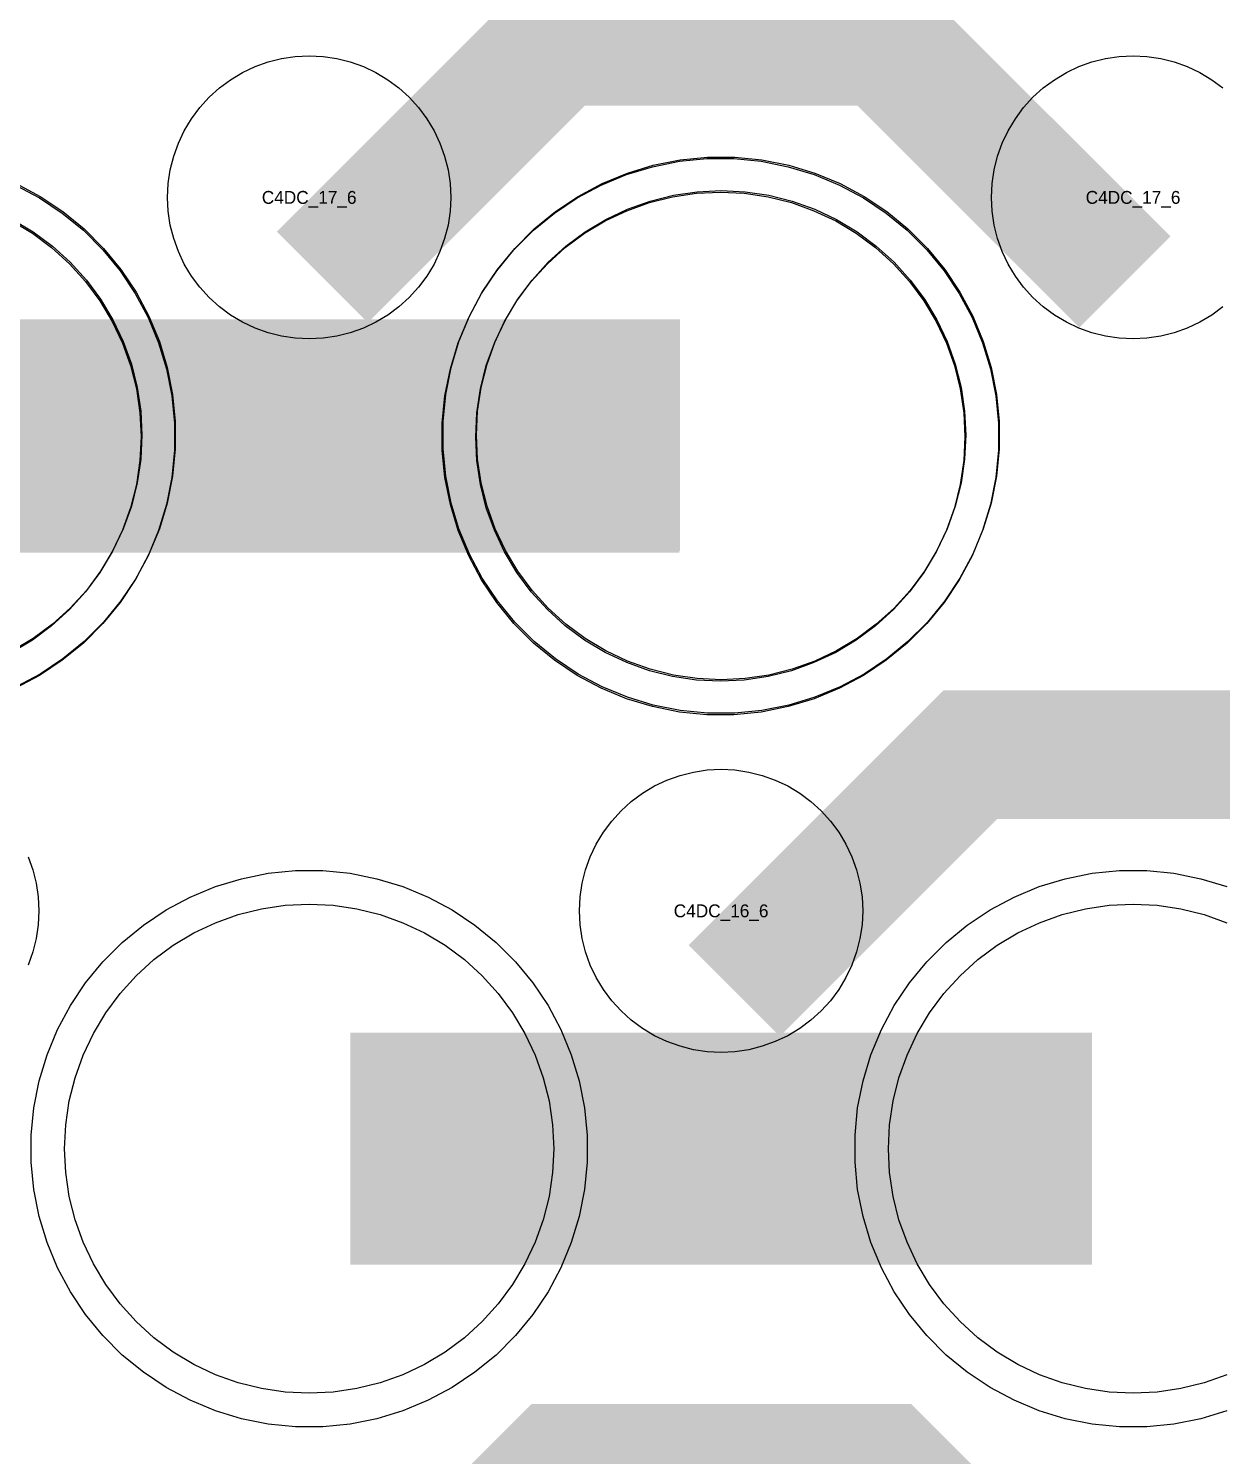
# Model space of a CAD drawing. Extents: x -11880 to 11880, y -14992 to 14992.
# Drawn here: x -10134.5 to -9902.8, y -12682.1 to -12405 of the extents above; entities that cross this region are included whole.
import ezdxf
from ezdxf.enums import TextEntityAlignment as Align

# ---------------------------------------------------------------- set-up
doc = ezdxf.new("R2010")
doc.units = 0
doc.header["$MEASUREMENT"] = 0
for name, color, linetype in [('GDS_775_DT_237', 138, 'CONTINUOUS'), ('RDL1_FS', 34, 'CONTINUOUS'), ('RDL_BS', 160, 'CONTINUOUS')]:
    doc.layers.add(name, color=color, linetype=linetype)

msp = doc.modelspace()

# ---------------------------------------------------------------- linework, layer by layer
at = {"layer": 'RDL1_FS', "color": 241, "true_color": 0xf7abae}
msp.add_lwpolyline([(-10000.149, -12531.766), (-10004.806, -12531.537), (-10009.417, -12530.853), (-10013.94, -12529.721), (-10018.33, -12528.149), (-10022.544, -12526.157), (-10026.544, -12523.759), (-10030.289, -12520.981), (-10033.743, -12517.851), (-10036.873, -12514.397), (-10039.651, -12510.652), (-10042.049, -12506.652), (-10044.041, -12502.438), (-10045.613, -12498.048), (-10046.745, -12493.525), (-10047.429, -12488.914), (-10047.658, -12484.257), (-10047.429, -12479.6), (-10046.745, -12474.989), (-10045.613, -12470.466), (-10044.041, -12466.076), (-10042.049, -12461.862), (-10039.651, -12457.862), (-10036.873, -12454.117), (-10033.743, -12450.663), (-10030.289, -12447.533), (-10026.544, -12444.755), (-10022.544, -12442.357), (-10018.33, -12440.365), (-10013.94, -12438.793), (-10009.417, -12437.661), (-10004.806, -12436.977), (-10000.149, -12436.748), (-9995.492, -12436.977), (-9990.881, -12437.661), (-9986.358, -12438.793), (-9981.968, -12440.365), (-9977.754, -12442.357), (-9973.754, -12444.755), (-9970.009, -12447.533), (-9966.555, -12450.663), (-9963.425, -12454.117), (-9960.647, -12457.862), (-9958.249, -12461.862), (-9956.257, -12466.076), (-9954.685, -12470.466), (-9953.553, -12474.989), (-9952.869, -12479.6), (-9952.64, -12484.257), (-9952.869, -12488.914), (-9953.553, -12493.525), (-9954.685, -12498.048), (-9956.257, -12502.438), (-9958.249, -12506.652), (-9960.647, -12510.652), (-9963.425, -12514.397), (-9966.555, -12517.851), (-9970.009, -12520.981), (-9973.754, -12523.759), (-9977.754, -12526.157), (-9981.968, -12528.149), (-9986.358, -12529.721), (-9990.881, -12530.853), (-9995.492, -12531.537)], close=True, dxfattribs=at)
at = {"layer": 'RDL1_FS'}
for points in [[(-10000, -12531.484), (-10004.657, -12531.255), (-10009.268, -12530.571), (-10013.791, -12529.439), (-10018.181, -12527.867), (-10022.395, -12525.875), (-10026.395, -12523.477), (-10030.14, -12520.699), (-10033.594, -12517.569), (-10036.724, -12514.115), (-10039.502, -12510.37), (-10041.9, -12506.37), (-10043.892, -12502.156), (-10045.464, -12497.766), (-10046.596, -12493.243), (-10047.28, -12488.632), (-10047.509, -12483.975), (-10047.28, -12479.318), (-10046.596, -12474.707), (-10045.464, -12470.184), (-10043.892, -12465.794), (-10041.9, -12461.58), (-10039.502, -12457.58), (-10036.724, -12453.835), (-10033.594, -12450.381), (-10030.14, -12447.251), (-10026.395, -12444.473), (-10022.395, -12442.075), (-10018.181, -12440.083), (-10013.791, -12438.511), (-10009.268, -12437.379), (-10004.657, -12436.695), (-10000, -12436.466), (-9995.343, -12436.695), (-9990.732, -12437.379), (-9986.209, -12438.511), (-9981.819, -12440.083), (-9977.605, -12442.075), (-9973.605, -12444.473), (-9969.86, -12447.251), (-9966.406, -12450.381), (-9963.276, -12453.835), (-9960.498, -12457.58), (-9958.1, -12461.58), (-9956.108, -12465.794), (-9954.536, -12470.184), (-9953.404, -12474.707), (-9952.72, -12479.318), (-9952.491, -12483.975), (-9952.72, -12488.632), (-9953.404, -12493.243), (-9954.536, -12497.766), (-9956.108, -12502.156), (-9958.1, -12506.37), (-9960.498, -12510.37), (-9963.276, -12514.115), (-9966.406, -12517.569), (-9969.86, -12520.699), (-9973.605, -12523.477), (-9977.605, -12525.875), (-9981.819, -12527.867), (-9986.209, -12529.439), (-9990.732, -12530.571), (-9995.343, -12531.255)], [(-10080, -12670.049), (-10084.657, -12669.82), (-10089.268, -12669.136), (-10093.791, -12668.004), (-10098.181, -12666.432), (-10102.395, -12664.44), (-10106.395, -12662.042), (-10110.14, -12659.264), (-10113.594, -12656.134), (-10116.724, -12652.68), (-10119.502, -12648.935), (-10121.9, -12644.935), (-10123.892, -12640.721), (-10125.464, -12636.331), (-10126.596, -12631.808), (-10127.28, -12627.197), (-10127.509, -12622.54), (-10127.28, -12617.883), (-10126.596, -12613.272), (-10125.464, -12608.749), (-10123.892, -12604.359), (-10121.9, -12600.145), (-10119.502, -12596.145), (-10116.724, -12592.4), (-10113.594, -12588.946), (-10110.14, -12585.816), (-10106.395, -12583.038), (-10102.395, -12580.64), (-10098.181, -12578.648), (-10093.791, -12577.076), (-10089.268, -12575.944), (-10084.657, -12575.26), (-10080, -12575.031), (-10075.343, -12575.26), (-10070.732, -12575.944), (-10066.209, -12577.076), (-10061.819, -12578.648), (-10057.605, -12580.64), (-10053.605, -12583.038), (-10049.86, -12585.816), (-10046.406, -12588.946), (-10043.276, -12592.4), (-10040.498, -12596.145), (-10038.1, -12600.145), (-10036.108, -12604.359), (-10034.536, -12608.749), (-10033.404, -12613.272), (-10032.72, -12617.883), (-10032.491, -12622.54), (-10032.72, -12627.197), (-10033.404, -12631.808), (-10034.536, -12636.331), (-10036.108, -12640.721), (-10038.1, -12644.935), (-10040.498, -12648.935), (-10043.276, -12652.68), (-10046.406, -12656.134), (-10049.86, -12659.264), (-10053.605, -12662.042), (-10057.605, -12664.44), (-10061.819, -12666.432), (-10066.209, -12668.004), (-10070.732, -12669.136), (-10075.343, -12669.82)]]:
    msp.add_lwpolyline(points, close=True, dxfattribs=at)
at = {"layer": 'RDL1_FS', "color": 241, "true_color": 0xf7abae}
msp.add_lwpolyline([(-10137.754, -12442.357), (-10133.754, -12444.755), (-10130.009, -12447.533), (-10126.555, -12450.663), (-10123.425, -12454.117), (-10120.647, -12457.862), (-10118.249, -12461.862), (-10116.257, -12466.076), (-10114.685, -12470.466), (-10113.553, -12474.989), (-10112.869, -12479.6), (-10112.64, -12484.257), (-10112.869, -12488.914), (-10113.553, -12493.525), (-10114.685, -12498.048), (-10116.257, -12502.438), (-10118.249, -12506.652), (-10120.647, -12510.652), (-10123.425, -12514.397), (-10126.555, -12517.851), (-10130.009, -12520.981), (-10133.754, -12523.759), (-10137.754, -12526.157)], dxfattribs=at)
at = {"layer": 'RDL1_FS'}
for points in [[(-10137.605, -12442.075), (-10133.605, -12444.473), (-10129.86, -12447.251), (-10126.406, -12450.381), (-10123.276, -12453.835), (-10120.498, -12457.58), (-10118.1, -12461.58), (-10116.108, -12465.794), (-10114.536, -12470.184), (-10113.404, -12474.707), (-10112.72, -12479.318), (-10112.491, -12483.975), (-10112.72, -12488.632), (-10113.404, -12493.243), (-10114.536, -12497.766), (-10116.108, -12502.156), (-10118.1, -12506.37), (-10120.498, -12510.37), (-10123.276, -12514.115), (-10126.406, -12517.569), (-10129.86, -12520.699), (-10133.605, -12523.477), (-10137.605, -12525.875)], [(-9901.819, -12666.432), (-9906.209, -12668.004), (-9910.732, -12669.136), (-9915.343, -12669.82), (-9920, -12670.049), (-9924.657, -12669.82), (-9929.268, -12669.136), (-9933.791, -12668.004), (-9938.181, -12666.432), (-9942.395, -12664.44), (-9946.395, -12662.042), (-9950.14, -12659.264), (-9953.594, -12656.134), (-9956.724, -12652.68), (-9959.502, -12648.935), (-9961.9, -12644.935), (-9963.892, -12640.721), (-9965.464, -12636.331), (-9966.596, -12631.808), (-9967.28, -12627.197), (-9967.509, -12622.54), (-9967.28, -12617.883), (-9966.596, -12613.272), (-9965.464, -12608.749), (-9963.892, -12604.359), (-9961.9, -12600.145), (-9959.502, -12596.145), (-9956.724, -12592.4), (-9953.594, -12588.946), (-9950.14, -12585.816), (-9946.395, -12583.038), (-9942.395, -12580.64), (-9938.181, -12578.648), (-9933.791, -12577.076), (-9929.268, -12575.944), (-9924.657, -12575.26), (-9920, -12575.031), (-9915.343, -12575.26), (-9910.732, -12575.944), (-9906.209, -12577.076), (-9901.819, -12578.648)]]:
    msp.add_lwpolyline(points, dxfattribs=at)
at = {"layer": 'RDL1_FS', "color": 241, "true_color": 0xf7abae}
for points in [[(-10152.147, -12484.257, 45, 45, 0), (-10080.147, -12484.257, 45, 45, 0)], [(-10080.147, -12484.257, 45, 45, 0), (-10008.147, -12484.257, 45, 45, 0)]]:
    msp.add_lwpolyline(points, format="xyseb", dxfattribs=at)
at = {"layer": 'RDL1_FS'}
for points in [[(-10151.998, -12483.975, 45, 45, 0), (-10079.998, -12483.975, 45, 45, 0)], [(-10079.998, -12483.975, 45, 45, 0), (-10007.998, -12483.975, 45, 45, 0)], [(-10071.998, -12622.54, 45, 45, 0), (-9999.998, -12622.54, 45, 45, 0)], [(-9999.998, -12622.54, 45, 45, 0), (-9927.998, -12622.54, 45, 45, 0)]]:
    msp.add_lwpolyline(points, format="xyseb", dxfattribs=at)
at = {"layer": 'RDL_BS'}
for points in [[(-10077.438, -12453.289, 25, 25, 0), (-10031.623, -12407.474, 25, 25, 0), (-9998.07, -12407.474, 25, 25, 0)], [(-9921.599, -12454.188, 25, 25, 0), (-9968.313, -12407.474, 25, 25, 0), (-9998.071, -12407.474, 25, 25, 0)], [(-9997.438, -12591.854, 25, 25, 0), (-9951.623, -12546.039, 25, 25, 0), (-9918.07, -12546.039, 25, 25, 0)], [(-9841.599, -12592.753, 25, 25, 0), (-9888.313, -12546.039, 25, 25, 0), (-9918.071, -12546.039, 25, 25, 0)], [(-10077.438, -12730.419, 25, 25, 0), (-10031.623, -12684.604, 25, 25, 0), (-9998.07, -12684.604, 25, 25, 0)], [(-9921.599, -12731.318, 25, 25, 0), (-9968.313, -12684.604, 25, 25, 0), (-9998.071, -12684.604, 25, 25, 0)]]:
    msp.add_lwpolyline(points, format="xyseb", dxfattribs=at)
for points in [[(-10080, -12465.281), (-10082.693, -12465.149), (-10085.365, -12464.753), (-10087.984, -12464.096), (-10090.519, -12463.189), (-10092.956, -12462.037), (-10095.28, -12460.644), (-10097.443, -12459.041), (-10099.442, -12457.229), (-10101.254, -12455.23), (-10102.857, -12453.067), (-10104.25, -12450.743), (-10105.402, -12448.306), (-10106.309, -12445.771), (-10106.966, -12443.152), (-10107.362, -12440.48), (-10107.494, -12437.787), (-10107.362, -12435.094), (-10106.966, -12432.422), (-10106.309, -12429.803), (-10105.402, -12427.268), (-10104.25, -12424.831), (-10102.857, -12422.507), (-10101.254, -12420.344), (-10099.442, -12418.345), (-10097.443, -12416.533), (-10095.28, -12414.93), (-10092.956, -12413.537), (-10090.519, -12412.385), (-10087.984, -12411.478), (-10085.365, -12410.821), (-10082.693, -12410.425), (-10080, -12410.293), (-10077.307, -12410.425), (-10074.635, -12410.821), (-10072.016, -12411.478), (-10069.481, -12412.385), (-10067.044, -12413.537), (-10064.72, -12414.93), (-10062.557, -12416.533), (-10060.558, -12418.345), (-10058.746, -12420.344), (-10057.143, -12422.507), (-10055.75, -12424.831), (-10054.598, -12427.268), (-10053.691, -12429.803), (-10053.034, -12432.422), (-10052.638, -12435.094), (-10052.506, -12437.787), (-10052.638, -12440.48), (-10053.034, -12443.152), (-10053.691, -12445.771), (-10054.598, -12448.306), (-10055.75, -12450.743), (-10057.143, -12453.067), (-10058.746, -12455.23), (-10060.558, -12457.229), (-10062.557, -12459.041), (-10064.72, -12460.644), (-10067.044, -12462.037), (-10069.481, -12463.189), (-10072.016, -12464.096), (-10074.635, -12464.753), (-10077.307, -12465.149)], [(-10002.644, -12537.975), (-10007.938, -12537.458), (-10013.165, -12536.412), (-10018.205, -12534.881), (-10023.115, -12532.85), (-10027.777, -12530.358), (-10032.191, -12527.411), (-10036.292, -12524.049), (-10040.074, -12520.267), (-10043.436, -12516.166), (-10046.383, -12511.752), (-10048.875, -12507.09), (-10050.906, -12502.18), (-10052.437, -12497.14), (-10053.483, -12491.913), (-10054, -12486.619), (-10054, -12481.331), (-10053.483, -12476.037), (-10052.437, -12470.81), (-10050.906, -12465.77), (-10048.875, -12460.86), (-10046.383, -12456.198), (-10043.436, -12451.784), (-10040.074, -12447.683), (-10036.292, -12443.901), (-10032.191, -12440.539), (-10027.777, -12437.592), (-10023.115, -12435.1), (-10018.205, -12433.069), (-10013.165, -12431.538), (-10007.938, -12430.492), (-10002.644, -12429.975), (-9997.356, -12429.975), (-9992.062, -12430.492), (-9986.835, -12431.538), (-9981.795, -12433.069), (-9976.885, -12435.1), (-9972.223, -12437.592), (-9967.809, -12440.539), (-9963.708, -12443.901), (-9959.926, -12447.683), (-9956.564, -12451.784), (-9953.617, -12456.198), (-9951.125, -12460.86), (-9949.094, -12465.77), (-9947.563, -12470.81), (-9946.517, -12476.037), (-9946, -12481.331), (-9946, -12486.619), (-9946.517, -12491.913), (-9947.563, -12497.14), (-9949.094, -12502.18), (-9951.125, -12507.09), (-9953.617, -12511.752), (-9956.564, -12516.166), (-9959.926, -12520.267), (-9963.708, -12524.049), (-9967.809, -12527.411), (-9972.223, -12530.358), (-9976.885, -12532.85), (-9981.795, -12534.881), (-9986.835, -12536.412), (-9992.062, -12537.458), (-9997.356, -12537.975)], [(-10000, -12603.846), (-10002.693, -12603.714), (-10005.365, -12603.318), (-10007.984, -12602.661), (-10010.519, -12601.754), (-10012.956, -12600.602), (-10015.28, -12599.209), (-10017.443, -12597.606), (-10019.442, -12595.794), (-10021.254, -12593.795), (-10022.857, -12591.632), (-10024.25, -12589.308), (-10025.402, -12586.871), (-10026.309, -12584.336), (-10026.966, -12581.717), (-10027.362, -12579.045), (-10027.494, -12576.352), (-10027.362, -12573.659), (-10026.966, -12570.987), (-10026.309, -12568.368), (-10025.402, -12565.833), (-10024.25, -12563.396), (-10022.857, -12561.072), (-10021.254, -12558.909), (-10019.442, -12556.91), (-10017.443, -12555.098), (-10015.28, -12553.495), (-10012.956, -12552.102), (-10010.519, -12550.95), (-10007.984, -12550.043), (-10005.365, -12549.386), (-10002.693, -12548.99), (-10000, -12548.858), (-9997.307, -12548.99), (-9994.635, -12549.386), (-9992.016, -12550.043), (-9989.481, -12550.95), (-9987.044, -12552.102), (-9984.72, -12553.495), (-9982.557, -12555.098), (-9980.558, -12556.91), (-9978.746, -12558.909), (-9977.143, -12561.072), (-9975.75, -12563.396), (-9974.598, -12565.833), (-9973.691, -12568.368), (-9973.034, -12570.987), (-9972.638, -12573.659), (-9972.506, -12576.352), (-9972.638, -12579.045), (-9973.034, -12581.717), (-9973.691, -12584.336), (-9974.598, -12586.871), (-9975.75, -12589.308), (-9977.143, -12591.632), (-9978.746, -12593.795), (-9980.558, -12595.794), (-9982.557, -12597.606), (-9984.72, -12599.209), (-9987.044, -12600.602), (-9989.481, -12601.754), (-9992.016, -12602.661), (-9994.635, -12603.318), (-9997.307, -12603.714)], [(-10082.644, -12676.54), (-10087.938, -12676.023), (-10093.165, -12674.977), (-10098.205, -12673.446), (-10103.115, -12671.415), (-10107.777, -12668.923), (-10112.191, -12665.976), (-10116.292, -12662.614), (-10120.074, -12658.832), (-10123.436, -12654.731), (-10126.383, -12650.317), (-10128.875, -12645.655), (-10130.906, -12640.745), (-10132.437, -12635.705), (-10133.483, -12630.478), (-10134, -12625.184), (-10134, -12619.896), (-10133.483, -12614.602), (-10132.437, -12609.375), (-10130.906, -12604.335), (-10128.875, -12599.425), (-10126.383, -12594.763), (-10123.436, -12590.349), (-10120.074, -12586.248), (-10116.292, -12582.466), (-10112.191, -12579.104), (-10107.777, -12576.157), (-10103.115, -12573.665), (-10098.205, -12571.634), (-10093.165, -12570.103), (-10087.938, -12569.057), (-10082.644, -12568.54), (-10077.356, -12568.54), (-10072.062, -12569.057), (-10066.835, -12570.103), (-10061.795, -12571.634), (-10056.885, -12573.665), (-10052.223, -12576.157), (-10047.809, -12579.104), (-10043.708, -12582.466), (-10039.926, -12586.248), (-10036.564, -12590.349), (-10033.617, -12594.763), (-10031.125, -12599.425), (-10029.094, -12604.335), (-10027.563, -12609.375), (-10026.517, -12614.602), (-10026, -12619.896), (-10026, -12625.184), (-10026.517, -12630.478), (-10027.563, -12635.705), (-10029.094, -12640.745), (-10031.125, -12645.655), (-10033.617, -12650.317), (-10036.564, -12654.731), (-10039.926, -12658.832), (-10043.708, -12662.614), (-10047.809, -12665.976), (-10052.223, -12668.923), (-10056.885, -12671.415), (-10061.795, -12673.446), (-10066.835, -12674.977), (-10072.062, -12676.023), (-10077.356, -12676.54)]]:
    msp.add_lwpolyline(points, close=True, dxfattribs=at)
for points in [[(-9902.557, -12459.041), (-9904.72, -12460.644), (-9907.044, -12462.037), (-9909.481, -12463.189), (-9912.016, -12464.096), (-9914.635, -12464.753), (-9917.307, -12465.149), (-9920, -12465.281), (-9922.693, -12465.149), (-9925.365, -12464.753), (-9927.984, -12464.096), (-9930.519, -12463.189), (-9932.956, -12462.037), (-9935.28, -12460.644), (-9937.443, -12459.041), (-9939.442, -12457.229), (-9941.254, -12455.23), (-9942.857, -12453.067), (-9944.25, -12450.743), (-9945.402, -12448.306), (-9946.309, -12445.771), (-9946.966, -12443.152), (-9947.362, -12440.48), (-9947.494, -12437.787), (-9947.362, -12435.094), (-9946.966, -12432.422), (-9946.309, -12429.803), (-9945.402, -12427.268), (-9944.25, -12424.831), (-9942.857, -12422.507), (-9941.254, -12420.344), (-9939.442, -12418.345), (-9937.443, -12416.533), (-9935.28, -12414.93), (-9932.956, -12413.537), (-9930.519, -12412.385), (-9927.984, -12411.478), (-9925.365, -12410.821), (-9922.693, -12410.425), (-9920, -12410.293), (-9917.307, -12410.425), (-9914.635, -12410.821), (-9912.016, -12411.478), (-9909.481, -12412.385), (-9907.044, -12413.537), (-9904.72, -12414.93), (-9902.557, -12416.533)], [(-10136.885, -12435.1), (-10132.223, -12437.592), (-10127.809, -12440.539), (-10123.708, -12443.901), (-10119.926, -12447.683), (-10116.564, -12451.784), (-10113.617, -12456.198), (-10111.125, -12460.86), (-10109.094, -12465.77), (-10107.563, -12470.81), (-10106.517, -12476.037), (-10106, -12481.331), (-10106, -12486.619), (-10106.517, -12491.913), (-10107.563, -12497.14), (-10109.094, -12502.18), (-10111.125, -12507.09), (-10113.617, -12511.752), (-10116.564, -12516.166), (-10119.926, -12520.267), (-10123.708, -12524.049), (-10127.809, -12527.411), (-10132.223, -12530.358), (-10136.885, -12532.85)], [(-10134.598, -12565.833), (-10133.691, -12568.368), (-10133.034, -12570.987), (-10132.638, -12573.659), (-10132.506, -12576.352), (-10132.638, -12579.045), (-10133.034, -12581.717), (-10133.691, -12584.336), (-10134.598, -12586.871)], [(-9901.795, -12673.446), (-9906.835, -12674.977), (-9912.062, -12676.023), (-9917.356, -12676.54), (-9922.644, -12676.54), (-9927.938, -12676.023), (-9933.165, -12674.977), (-9938.205, -12673.446), (-9943.115, -12671.415), (-9947.777, -12668.923), (-9952.191, -12665.976), (-9956.292, -12662.614), (-9960.074, -12658.832), (-9963.436, -12654.731), (-9966.383, -12650.317), (-9968.875, -12645.655), (-9970.906, -12640.745), (-9972.437, -12635.705), (-9973.483, -12630.478), (-9974, -12625.184), (-9974, -12619.896), (-9973.483, -12614.602), (-9972.437, -12609.375), (-9970.906, -12604.335), (-9968.875, -12599.425), (-9966.383, -12594.763), (-9963.436, -12590.349), (-9960.074, -12586.248), (-9956.292, -12582.466), (-9952.191, -12579.104), (-9947.777, -12576.157), (-9943.115, -12573.665), (-9938.205, -12571.634), (-9933.165, -12570.103), (-9927.938, -12569.057), (-9922.644, -12568.54), (-9917.356, -12568.54), (-9912.062, -12569.057), (-9906.835, -12570.103), (-9901.795, -12571.634)]]:
    msp.add_lwpolyline(points, dxfattribs=at)
at = {"layer": 'RDL_BS', "color": 241, "true_color": 0xf7abae}
msp.add_lwpolyline([(-10002.793, -12538.257), (-10008.087, -12537.74), (-10013.314, -12536.694), (-10018.354, -12535.163), (-10023.264, -12533.132), (-10027.926, -12530.64), (-10032.34, -12527.693), (-10036.441, -12524.331), (-10040.223, -12520.549), (-10043.585, -12516.448), (-10046.532, -12512.034), (-10049.024, -12507.372), (-10051.055, -12502.462), (-10052.586, -12497.422), (-10053.632, -12492.195), (-10054.149, -12486.901), (-10054.149, -12481.613), (-10053.632, -12476.319), (-10052.586, -12471.092), (-10051.055, -12466.052), (-10049.024, -12461.142), (-10046.532, -12456.48), (-10043.585, -12452.066), (-10040.223, -12447.965), (-10036.441, -12444.183), (-10032.34, -12440.821), (-10027.926, -12437.874), (-10023.264, -12435.382), (-10018.354, -12433.351), (-10013.314, -12431.82), (-10008.087, -12430.774), (-10002.793, -12430.257), (-9997.505, -12430.257), (-9992.211, -12430.774), (-9986.984, -12431.82), (-9981.944, -12433.351), (-9977.034, -12435.382), (-9972.372, -12437.874), (-9967.958, -12440.821), (-9963.857, -12444.183), (-9960.075, -12447.965), (-9956.713, -12452.066), (-9953.766, -12456.48), (-9951.274, -12461.142), (-9949.243, -12466.052), (-9947.712, -12471.092), (-9946.666, -12476.319), (-9946.149, -12481.613), (-9946.149, -12486.901), (-9946.666, -12492.195), (-9947.712, -12497.422), (-9949.243, -12502.462), (-9951.274, -12507.372), (-9953.766, -12512.034), (-9956.713, -12516.448), (-9960.075, -12520.549), (-9963.857, -12524.331), (-9967.958, -12527.693), (-9972.372, -12530.64), (-9977.034, -12533.132), (-9981.944, -12535.163), (-9986.984, -12536.694), (-9992.211, -12537.74), (-9997.505, -12538.257)], close=True, dxfattribs=at)
msp.add_lwpolyline([(-10137.034, -12435.382), (-10132.372, -12437.874), (-10127.958, -12440.821), (-10123.857, -12444.183), (-10120.075, -12447.965), (-10116.713, -12452.066), (-10113.766, -12456.48), (-10111.274, -12461.142), (-10109.243, -12466.052), (-10107.712, -12471.092), (-10106.666, -12476.319), (-10106.149, -12481.613), (-10106.149, -12486.901), (-10106.666, -12492.195), (-10107.712, -12497.422), (-10109.243, -12502.462), (-10111.274, -12507.372), (-10113.766, -12512.034), (-10116.713, -12516.448), (-10120.075, -12520.549), (-10123.857, -12524.331), (-10127.958, -12527.693), (-10132.372, -12530.64), (-10137.034, -12533.132)], dxfattribs=at)

# ---------------------------------------------------------------- texts
at = {"layer": 'GDS_775_DT_237'}
for s, p in [('C4DC_17_6', (-10080, -12437.787)), ('C4DC_17_6', (-10080, -12437.787)), ('C4DC_17_6', (-9920, -12437.787)), ('C4DC_17_6', (-9920, -12437.787)), ('C4DC_16_6', (-10000, -12576.352)), ('C4DC_16_6', (-10000, -12576.352))]:
    msp.add_text(s, height=2.5, dxfattribs=at).set_placement(p, align=Align.MIDDLE_CENTER)

doc.saveas('drawing.dxf')
